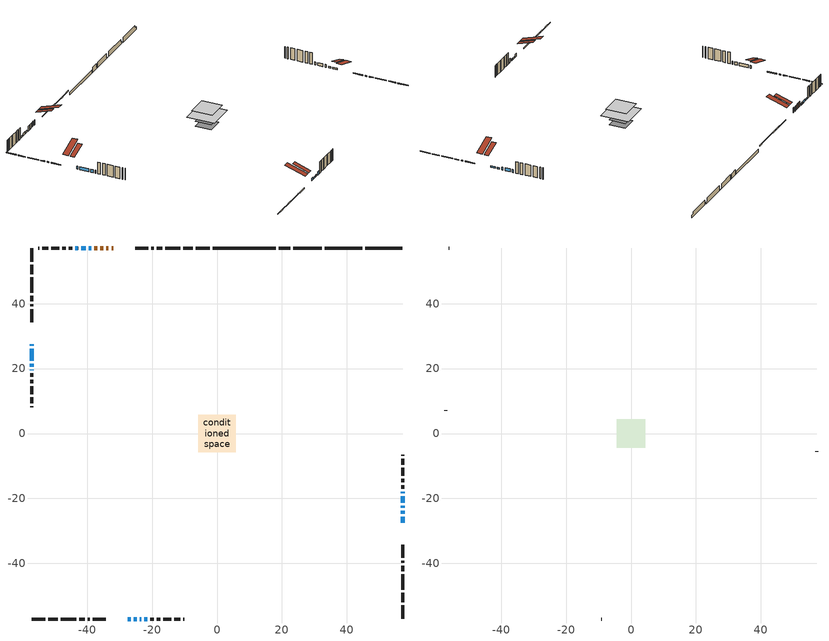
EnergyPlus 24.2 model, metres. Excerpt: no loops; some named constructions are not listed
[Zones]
conditioned space
 floor adiabatic (Floor2 construction): -3.38,-3.38 -3.38,3.38 3.38,3.38 3.38,-3.38 z1.03
 floor adiabatic (AdiabaticFloorConstruction): -5.75,-5.75 -5.75,5.75 5.75,5.75 5.75,-5.75 z3.47
 floor foundation (Slab1 construction): -2.23,-2.23 -2.23,2.23 2.23,2.23 2.23,-2.23 z-1.1
 floor foundation (Slab1 construction 1): -2.24,-2.24 -2.24,2.24 2.24,2.24 2.24,-2.24 z-1.1
 floor foundation (Slab1 construction 2): -1.96,-1.96 -1.96,1.96 1.96,1.96 1.96,-1.96 z-1.1
 floor foundation (Slab1 construction 3): -1.23,-1.23 -1.23,1.23 1.23,1.23 1.23,-1.23 z-1.1
 floor foundation (Slab5 construction): -3.38,-3.38 -3.38,3.38 3.38,3.38 3.38,-3.38 z-1.07
 wall outside (RimJoist1 construction): -2.23,57.12 -6.52,57.12 / -57.12,-57.12 -52.84,-57.12 / -57.12,57.12 -57.12,52.84 / 57.12,-57.12 57.12,-52.84 z1.03:1.33
 wall outside (RimJoist2 construction): -7.44,57.12 -10.36,57.12 / -51.91,-57.12 -49,-57.12 / -57.12,51.91 -57.12,49 / 57.12,-51.91 57.12,-49 z1.03:1.33
 wall outside (RimJoist3 construction): -11.29,57.12 -16,57.12 / -48.07,-57.12 -43.35,-57.12 / -57.12,48.07 -57.12,43.35 / 57.12,-48.07 57.12,-43.35 z1.03:1.33
 wall outside (RimJoist5 construction): -16.93,57.12 -18.59,57.12 / -42.42,-57.12 -40.77,-57.12 / -57.12,42.42 -57.12,40.77 / 57.12,-42.42 57.12,-40.77 z1.03:1.33
 wall outside (RimJoist6 construction): -19.52,57.12 -20.24,57.12 / -39.84,-57.12 -39.12,-57.12 / -57.12,39.84 -57.12,39.12 / 57.12,-39.84 57.12,-39.12 z1.03:1.33
 wall outside (RimJoist7 construction): -21.17,57.12 -25.13,57.12 / -38.19,-57.12 -34.22,-57.12 / -57.12,38.19 -57.12,34.22 / 57.12,-38.19 57.12,-34.22 z1.03:1.33
 wall outside (AdiabaticWallConstruction 1): -31.92,57.12 -32.49,57.12 / -33.41,57.12 -34.05,57.12 / -34.98,57.12 -35.98,57.12 / -36.91,57.12 -37.76,57.12 z1.03:3.06
 wall outside (AdiabaticWallConstruction): -57.12,27.44 -57.12,26.98 / -27.44,-57.12 -26.52,-57.12 / -57.12,26.05 -57.12,22.46 / -57.12,21.53 -57.12,20.5 / -57.12,19.58 -57.12,19.42 / 57.12,-22.84 57.12,-22.26 / 57.12,-21.34 57.12,-19.3 / 57.12,-18.38 57.12,-17.88 z1.03:2.25; -38.68,57.12 -39.55,57.12 / -42.8,57.12 -43.72,57.12 z1.03:1.79; -40.48,57.12 -41.88,57.12 z1.03:2.05; 57.12,-27.44 57.12,-25.61 / 57.12,-24.68 57.12,-23.76 / -25.59,-57.12 -24.68,-57.12 z1.03:1.64; -23.75,-57.12 -23.29,-57.12 z1.03:1.95; -22.36,-57.12 -21.45,-57.12 z1.03:2.56
 wall outside (Wall1 construction): -44.65,57.12 -45.67,57.12 / -20.52,-57.12 -19.49,-57.12 / -57.12,18.49 -57.12,17.47 / 57.12,-16.95 57.12,-15.93 z1.03:5.91
 wall outside (Wall2 construction): -46.6,57.12 -47.7,57.12 / -18.57,-57.12 -17.47,-57.12 / -57.12,16.54 -57.12,15.44 / 57.12,-15 57.12,-13.9 z1.03:5.91
 wall outside (Wall3 construction): -48.63,57.12 -51.03,57.12 / -16.54,-57.12 -14.14,-57.12 / -57.12,14.51 -57.12,12.11 / 57.12,-12.97 57.12,-10.57 z1.03:5.91
 wall outside (Wall4 construction): -51.96,57.12 -53.83,57.12 / -13.21,-57.12 -11.34,-57.12 / -57.12,11.18 -57.12,9.31 / 57.12,-9.64 57.12,-7.77 z1.03:5.91
 wall outside (Wall5 construction): -54.76,57.12 -55.11,57.12 / -10.41,-57.12 -10.06,-57.12 / -57.12,8.38 -57.12,8.03 / 57.12,-6.84 57.12,-6.49 z1.03:5.91
 wall foundation (FoundationWall1 construction): 45.69,57.12,-1.1 45.69,57.12,1.03 55.98,57.12,1.03 55.98,57.12,0.05 57.12,57.12,0.05 57.12,57.12,-1.1
 wall foundation (FoundationWall2 construction): 33.18,57.12,-1.1 33.18,57.12,1.03 43.6,57.12,1.03 43.6,57.12,-0.41 44.76,57.12,-0.41 44.76,57.12,-1.1
 wall foundation (FoundationWall3 construction): 23.41,57.12,-1.1 23.41,57.12,1.03 31.13,57.12,1.03 31.13,57.12,-1 32.25,57.12,-1 32.25,57.12,-1.1
 wall foundation (FoundationWall4 construction): 18.98,57.12,-1.1 18.98,57.12,1.03 22.13,57.12,1.03 22.13,57.12,-0.96 22.48,57.12,-0.96 22.48,57.12,-1.1
 wall foundation (FoundationWall5 construction): 18.05,57.12 -1.31,57.12 z-1.07:0.13
 window (WindowConstruction 8): -57.12,27.44 -57.12,26.98 z1.03:2.25
 window (WindowConstruction 6): -38.69,57.12 -39.55,57.12 z1.03:1.79
 window (WindowConstruction 7): -40.48,57.12 -41.87,57.12 z1.03:2.04
 window (WindowConstruction 11): 57.12,-27.44 57.12,-25.61 z1.03:1.64
 window (WindowConstruction 12): 57.12,-24.68 57.12,-23.76 z1.03:1.64
 window (WindowConstruction 13): -27.44,-57.12 -26.52,-57.12 z1.03:2.25
 window (WindowConstruction 14): -25.59,-57.12 -24.68,-57.12 z1.03:1.64
 window (WindowConstruction 15): -42.8,57.12 -43.72,57.12 z1.03:1.79
 window (WindowConstruction): -57.12,26.05 -57.12,22.46 z1.03:2.25
 window (WindowConstruction 1): -57.12,21.53 -57.12,20.5 z1.03:2.25
 window (WindowConstruction 2): -57.12,19.57 -57.12,19.42 z1.03:2.25
 window (WindowConstruction 9): -23.75,-57.12 -23.29,-57.12 z1.03:1.94
 window (WindowConstruction 3): 57.12,-22.84 57.12,-22.26 z1.03:2.25
 window (WindowConstruction 4): 57.12,-21.34 57.12,-19.31 z1.03:2.25
 window (WindowConstruction 5): 57.12,-18.38 57.12,-17.88 z1.03:2.25
 window (WindowConstruction 10): -22.36,-57.12 -21.45,-57.12 z1.03:2.55
 door (Door): -31.92,57.12 -32.49,57.12 z1.03:3.06
 door (Door 1): -33.41,57.12 -34.05,57.12 z1.03:3.06
 door (Door 2): -34.98,57.12 -35.98,57.12 z1.03:3.06
 door (Door 3): -36.91,57.12 -37.76,57.12 z1.03:3.06
 ceiling adiabatic (AdiabaticFloorConstruction): 5.75,-5.75 5.75,5.75 -5.75,5.75 -5.75,-5.75 z3.47
 roof outside (Roof2 construction): -30.99,57.12,5.91 -30.99,50.42,8.14 -29.23,50.42,8.14 -29.23,57.12,5.91; -28.37,-57.12,5.91 -28.37,-50.42,8.14 -30.13,-50.42,8.14 -30.13,-57.12,5.91; -57.12,28.37,5.91 -50.42,28.37,8.14 -50.42,30.13,8.14 -57.12,30.13,5.91; 57.12,-28.37,5.91 50.42,-28.37,8.14 50.42,-30.13,8.14 57.12,-30.13,5.91
attic - vented
 floor to conditioned space (Floor1 construction Reversed): -4.35,-4.35 -4.35,4.35 4.35,4.35 4.35,-4.35 z5.91
 wall outside (Wall6 construction): -56.04,57.12 -56.19,57.12 / -9.13,-57.12 -8.97,-57.12 / -57.12,7.1 -57.12,6.95 / 57.12,-5.56 57.12,-5.41 z1.03:5.91
 roof outside (Roof1 construction): -28.3,57.12,5.91 -28.3,48.65,8.73 -26.06,48.65,8.73 -26.06,57.12,5.91; -31.06,-57.12,5.91 -31.06,-48.65,8.73 -33.29,-48.65,8.73 -33.29,-57.12,5.91; -57.12,31.06,5.91 -48.65,31.06,8.73 -48.65,33.29,8.73 -57.12,33.29,5.91; 57.12,-31.06,5.91 48.65,-31.06,8.73 48.65,-33.29,8.73 57.12,-33.29,5.91
[Schedule:Day:Interval]
general water use schedule day: No, 01:00, 0.315068, 03:00, 0.287671, 04:00, 0.342466, 05:00, 0.369863, 06:00, 0.520548, 07:00, 0.60274, 08:00, 0.534247, 10:00, 0.506849, 11:00, 0.465753, 14:00, 0.479452, 15:00, 0.534247, 16:00, 0.589041, 17:00, 0.69863, 18:00, 0.876712, 19:00, 0.890411, 20:00, 0.986301, 21:00, 1, 22:00, 0.863014, 23:00, 0.616438, 24:00, 0.465753
general water use schedule default day; clothes dryer exhaust 0 schedule default day; cooling season schedule day; cooling season schedule day 2; cooling season schedule default day; exterior lighting schedule default day; natural vent schedule default day: No, 24:00, 0
clothes dryer exhaust 0 schedule day: No, 01:00, 0.123457, 02:00, 0.0740741, 03:00, 0.0493827, 04:00, 0.0246914, 05:00, 0.0493827, 06:00, 0.0740741, 07:00, 0.197531, 08:00, 0.395062, 09:00, 0.592593, 10:00, 0.839506, 11:00, 0.962963, 12:00, 1, 13:00, 0.91358, 14:00, 0.82716, 15:00, 0.716049, 16:00, 0.753086, 17:00, 0.679012, 18:00, 0.666667, 20:00, 0.62963, 21:00, 0.641975, 22:00, 0.666667, 23:00, 0.54321, 24:00, 0.296296
cooling season schedule day 1: No, 24:00, 1
exterior lighting schedule day: No, 01:00, 0.566667, 03:00, 0.524167, 05:00, 0.495833, 06:00, 0.5525, 07:00, 0.623333, 08:00, 0.580833, 09:00, 0.439167, 10:00, 0.354167, 12:00, 0.34, 13:00, 0.354167, 14:00, 0.396667, 15:00, 0.425, 16:00, 0.495833, 17:00, 0.623333, 18:00, 0.793333, 19:00, 0.906667, 20:00, 0.963333, 21:00, 0.991667, 22:00, 0.920833, 23:00, 0.793333, 24:00, 0.665833
exterior lighting schedule day 1: No, 01:00, 0.528571, 03:00, 0.488929, 05:00, 0.4625, 06:00, 0.515357, 07:00, 0.581429, 08:00, 0.541786, 09:00, 0.409643, 10:00, 0.330357, 12:00, 0.317143, 13:00, 0.330357, 14:00, 0.37, 15:00, 0.396429, 16:00, 0.4625, 17:00, 0.581429, 18:00, 0.74, 19:00, 0.845714, 20:00, 0.898571, 21:00, 0.925, 22:00, 0.858929, 23:00, 0.74, 24:00, 0.621071
exterior lighting schedule day 10: No, 01:00, 0.552381, 03:00, 0.510952, 05:00, 0.483333, 06:00, 0.538571, 07:00, 0.607619, 08:00, 0.56619, 09:00, 0.428095, 10:00, 0.345238, 12:00, 0.331429, 13:00, 0.345238, 14:00, 0.386667, 15:00, 0.414286, 16:00, 0.483333, 17:00, 0.607619, 18:00, 0.773333, 19:00, 0.88381, 20:00, 0.939048, 21:00, 0.966667, 22:00, 0.897619, 23:00, 0.773333, 24:00, 0.649048
exterior lighting schedule day 11: No, 01:00, 0.571429, 03:00, 0.528571, 05:00, 0.5, 06:00, 0.557143, 07:00, 0.628571, 08:00, 0.585714, 09:00, 0.442857, 10:00, 0.357143, 12:00, 0.342857, 13:00, 0.357143, 14:00, 0.4, 15:00, 0.428571, 16:00, 0.5, 17:00, 0.628571, 18:00, 0.8, 19:00, 0.914286, 20:00, 0.971429, 21:00, 1, 22:00, 0.928571, 23:00, 0.8, 24:00, 0.671429
exterior lighting schedule day 2: No, 01:00, 0.485714, 03:00, 0.449286, 05:00, 0.425, 06:00, 0.473571, 07:00, 0.534286, 08:00, 0.497857, 09:00, 0.376429, 10:00, 0.303571, 12:00, 0.291429, 13:00, 0.303571, 14:00, 0.34, 15:00, 0.364286, 16:00, 0.425, 17:00, 0.534286, 18:00, 0.68, 19:00, 0.777143, 20:00, 0.825714, 21:00, 0.85, 22:00, 0.789286, 23:00, 0.68, 24:00, 0.570714
exterior lighting schedule day 3: No, 01:00, 0.442857, 03:00, 0.409643, 05:00, 0.3875, 06:00, 0.431786, 07:00, 0.487143, 08:00, 0.453929, 09:00, 0.343214, 10:00, 0.276786, 12:00, 0.265714, 13:00, 0.276786, 14:00, 0.31, 15:00, 0.332143, 16:00, 0.3875, 17:00, 0.487143, 18:00, 0.62, 19:00, 0.708571, 20:00, 0.752857, 21:00, 0.775, 22:00, 0.719643, 23:00, 0.62, 24:00, 0.520357
exterior lighting schedule day 4: No, 01:00, 0.4, 03:00, 0.37, 05:00, 0.35, 06:00, 0.39, 07:00, 0.44, 08:00, 0.41, 09:00, 0.31, 10:00, 0.25, 12:00, 0.24, 13:00, 0.25, 14:00, 0.28, 15:00, 0.3, 16:00, 0.35, 17:00, 0.44, 18:00, 0.56, 19:00, 0.64, 20:00, 0.68, 21:00, 0.7, 22:00, 0.65, 23:00, 0.56, 24:00, 0.47
exterior lighting schedule day 5: No, 01:00, 0.380952, 03:00, 0.352381, 05:00, 0.333333, 06:00, 0.371429, 07:00, 0.419048, 08:00, 0.390476, 09:00, 0.295238, 10:00, 0.238095, 12:00, 0.228571, 13:00, 0.238095, 14:00, 0.266667, 15:00, 0.285714, 16:00, 0.333333, 17:00, 0.419048, 18:00, 0.533333, 19:00, 0.609524, 20:00, 0.647619, 21:00, 0.666667, 22:00, 0.619048, 23:00, 0.533333, 24:00, 0.447619
exterior lighting schedule day 6: No, 01:00, 0.390476, 03:00, 0.36119, 05:00, 0.341667, 06:00, 0.380714, 07:00, 0.429524, 08:00, 0.400238, 09:00, 0.302619, 10:00, 0.244048, 12:00, 0.234286, 13:00, 0.244048, 14:00, 0.273333, 15:00, 0.292857, 16:00, 0.341667, 17:00, 0.429524, 18:00, 0.546667, 19:00, 0.624762, 20:00, 0.66381, 21:00, 0.683333, 22:00, 0.634524, 23:00, 0.546667, 24:00, 0.45881
exterior lighting schedule day 7: No, 01:00, 0.419048, 03:00, 0.387619, 05:00, 0.366667, 06:00, 0.408571, 07:00, 0.460952, 08:00, 0.429524, 09:00, 0.324762, 10:00, 0.261905, 12:00, 0.251429, 13:00, 0.261905, 14:00, 0.293333, 15:00, 0.314286, 16:00, 0.366667, 17:00, 0.460952, 18:00, 0.586667, 19:00, 0.670476, 20:00, 0.712381, 21:00, 0.733333, 22:00, 0.680952, 23:00, 0.586667, 24:00, 0.492381
exterior lighting schedule day 8: No, 01:00, 0.466667, 03:00, 0.431667, 05:00, 0.408333, 06:00, 0.455, 07:00, 0.513333, 08:00, 0.478333, 09:00, 0.361667, 10:00, 0.291667, 12:00, 0.28, 13:00, 0.291667, 14:00, 0.326667, 15:00, 0.35, 16:00, 0.408333, 17:00, 0.513333, 18:00, 0.653333, 19:00, 0.746667, 20:00, 0.793333, 21:00, 0.816667, 22:00, 0.758333, 23:00, 0.653333, 24:00, 0.548333
exterior lighting schedule day 9: No, 01:00, 0.509524, 03:00, 0.47131, 05:00, 0.445833, 06:00, 0.496786, 07:00, 0.560476, 08:00, 0.522262, 09:00, 0.394881, 10:00, 0.318452, 12:00, 0.305714, 13:00, 0.318452, 14:00, 0.356667, 15:00, 0.382143, 16:00, 0.445833, 17:00, 0.560476, 18:00, 0.713333, 19:00, 0.815238, 20:00, 0.86619, 21:00, 0.891667, 22:00, 0.827976, 23:00, 0.713333, 24:00, 0.59869
[Schedule:Week:Daily]
general water use schedule Week Rule - Jan1-Dec31: general water use schedule day, general water use schedule day, general water use schedule day, general water use schedule day, general water use schedule day, general water use schedule day, general water use schedule day, general water use schedule default day, general water use schedule default day, general water use schedule default day, general water use schedule default day, general water use schedule default day
clothes dryer exhaust 0 schedule Week Rule - Jan1-Dec31: clothes dryer exhaust 0 schedule day, clothes dryer exhaust 0 schedule day, clothes dryer exhaust 0 schedule day, clothes dryer exhaust 0 schedule day, clothes dryer exhaust 0 schedule day, clothes dryer exhaust 0 schedule day, clothes dryer exhaust 0 schedule day, clothes dryer exhaust 0 schedule default day, clothes dryer exhaust 0 schedule default day, clothes dryer exhaust 0 schedule default day, clothes dryer exhaust 0 schedule default day, clothes dryer exhaust 0 schedule default day
cooling season schedule Week Rule - Jan1-May26: cooling season schedule day, cooling season schedule day, cooling season schedule day, cooling season schedule day, cooling season schedule day, cooling season schedule day, cooling season schedule day, cooling season schedule default day, cooling season schedule default day, cooling season schedule default day, cooling season schedule default day, cooling season schedule default day
cooling season schedule Week Rule - May27-Jun2: cooling season schedule day, cooling season schedule day, cooling season schedule day, cooling season schedule day, cooling season schedule day, cooling season schedule day 1, cooling season schedule day 1, cooling season schedule default day, cooling season schedule default day, cooling season schedule default day, cooling season schedule default day, cooling season schedule default day
cooling season schedule Week Rule - Jun3-Sep29: cooling season schedule day 1, cooling season schedule day 1, cooling season schedule day 1, cooling season schedule day 1, cooling season schedule day 1, cooling season schedule day 1, cooling season schedule day 1, cooling season schedule default day, cooling season schedule default day, cooling season schedule default day, cooling season schedule default day, cooling season schedule default day
cooling season schedule Week Rule - Sep30-Oct6: cooling season schedule day 1, cooling season schedule day 2, cooling season schedule day 2, cooling season schedule day 2, cooling season schedule day 2, cooling season schedule day 2, cooling season schedule day 2, cooling season schedule default day, cooling season schedule default day, cooling season schedule default day, cooling season schedule default day, cooling season schedule default day
cooling season schedule Week Rule - Oct7-Dec31: cooling season schedule day 2, cooling season schedule day 2, cooling season schedule day 2, cooling season schedule day 2, cooling season schedule day 2, cooling season schedule day 2, cooling season schedule day 2, cooling season schedule default day, cooling season schedule default day, cooling season schedule default day, cooling season schedule default day, cooling season schedule default day
exterior lighting schedule Week Rule - Jan1-Jan27: exterior lighting schedule day, exterior lighting schedule day, exterior lighting schedule day, exterior lighting schedule day, exterior lighting schedule day, exterior lighting schedule day, exterior lighting schedule day, exterior lighting schedule default day, exterior lighting schedule default day, exterior lighting schedule default day, exterior lighting schedule default day, exterior lighting schedule default day
exterior lighting schedule Week Rule - Jan28-Feb3: exterior lighting schedule day, exterior lighting schedule day, exterior lighting schedule day, exterior lighting schedule day, exterior lighting schedule day 1, exterior lighting schedule day 1, exterior lighting schedule day 1, exterior lighting schedule default day, exterior lighting schedule default day, exterior lighting schedule default day, exterior lighting schedule default day, exterior lighting schedule default day
exterior lighting schedule Week Rule - Feb4-Feb24: exterior lighting schedule day 1, exterior lighting schedule day 1, exterior lighting schedule day 1, exterior lighting schedule day 1, exterior lighting schedule day 1, exterior lighting schedule day 1, exterior lighting schedule day 1, exterior lighting schedule default day, exterior lighting schedule default day, exterior lighting schedule default day, exterior lighting schedule default day, exterior lighting schedule default day
exterior lighting schedule Week Rule - Feb25-Mar3: exterior lighting schedule day 1, exterior lighting schedule day 1, exterior lighting schedule day 1, exterior lighting schedule day 1, exterior lighting schedule day 2, exterior lighting schedule day 2, exterior lighting schedule day 2, exterior lighting schedule default day, exterior lighting schedule default day, exterior lighting schedule default day, exterior lighting schedule default day, exterior lighting schedule default day
exterior lighting schedule Week Rule - Mar4-Mar31: exterior lighting schedule day 2, exterior lighting schedule day 2, exterior lighting schedule day 2, exterior lighting schedule day 2, exterior lighting schedule day 2, exterior lighting schedule day 2, exterior lighting schedule day 2, exterior lighting schedule default day, exterior lighting schedule default day, exterior lighting schedule default day, exterior lighting schedule default day, exterior lighting schedule default day
exterior lighting schedule Week Rule - Apr1-Apr28: exterior lighting schedule day 3, exterior lighting schedule day 3, exterior lighting schedule day 3, exterior lighting schedule day 3, exterior lighting schedule day 3, exterior lighting schedule day 3, exterior lighting schedule day 3, exterior lighting schedule default day, exterior lighting schedule default day, exterior lighting schedule default day, exterior lighting schedule default day, exterior lighting schedule default day
exterior lighting schedule Week Rule - Apr29-May5: exterior lighting schedule day 3, exterior lighting schedule day 3, exterior lighting schedule day 4, exterior lighting schedule day 4, exterior lighting schedule day 4, exterior lighting schedule day 4, exterior lighting schedule day 4, exterior lighting schedule default day, exterior lighting schedule default day, exterior lighting schedule default day, exterior lighting schedule default day, exterior lighting schedule default day
exterior lighting schedule Week Rule - May6-May26: exterior lighting schedule day 4, exterior lighting schedule day 4, exterior lighting schedule day 4, exterior lighting schedule day 4, exterior lighting schedule day 4, exterior lighting schedule day 4, exterior lighting schedule day 4, exterior lighting schedule default day, exterior lighting schedule default day, exterior lighting schedule default day, exterior lighting schedule default day, exterior lighting schedule default day
exterior lighting schedule Week Rule - May27-Jun2: exterior lighting schedule day 4, exterior lighting schedule day 4, exterior lighting schedule day 4, exterior lighting schedule day 4, exterior lighting schedule day 4, exterior lighting schedule day 5, exterior lighting schedule day 5, exterior lighting schedule default day, exterior lighting schedule default day, exterior lighting schedule default day, exterior lighting schedule default day, exterior lighting schedule default day
exterior lighting schedule Week Rule - Jun3-Jun30: exterior lighting schedule day 5, exterior lighting schedule day 5, exterior lighting schedule day 5, exterior lighting schedule day 5, exterior lighting schedule day 5, exterior lighting schedule day 5, exterior lighting schedule day 5, exterior lighting schedule default day, exterior lighting schedule default day, exterior lighting schedule default day, exterior lighting schedule default day, exterior lighting schedule default day
exterior lighting schedule Week Rule - Jul1-Jul28: exterior lighting schedule day 6, exterior lighting schedule day 6, exterior lighting schedule day 6, exterior lighting schedule day 6, exterior lighting schedule day 6, exterior lighting schedule day 6, exterior lighting schedule day 6, exterior lighting schedule default day, exterior lighting schedule default day, exterior lighting schedule default day, exterior lighting schedule default day, exterior lighting schedule default day
exterior lighting schedule Week Rule - Jul29-Aug4: exterior lighting schedule day 6, exterior lighting schedule day 6, exterior lighting schedule day 6, exterior lighting schedule day 7, exterior lighting schedule day 7, exterior lighting schedule day 7, exterior lighting schedule day 7, exterior lighting schedule default day, exterior lighting schedule default day, exterior lighting schedule default day, exterior lighting schedule default day, exterior lighting schedule default day
exterior lighting schedule Week Rule - Aug5-Aug25: exterior lighting schedule day 7, exterior lighting schedule day 7, exterior lighting schedule day 7, exterior lighting schedule day 7, exterior lighting schedule day 7, exterior lighting schedule day 7, exterior lighting schedule day 7, exterior lighting schedule default day, exterior lighting schedule default day, exterior lighting schedule default day, exterior lighting schedule default day, exterior lighting schedule default day
exterior lighting schedule Week Rule - Aug26-Sep1: exterior lighting schedule day 7, exterior lighting schedule day 7, exterior lighting schedule day 7, exterior lighting schedule day 7, exterior lighting schedule day 7, exterior lighting schedule day 7, exterior lighting schedule day 8, exterior lighting schedule default day, exterior lighting schedule default day, exterior lighting schedule default day, exterior lighting schedule default day, exterior lighting schedule default day
exterior lighting schedule Week Rule - Sep2-Sep29: exterior lighting schedule day 8, exterior lighting schedule day 8, exterior lighting schedule day 8, exterior lighting schedule day 8, exterior lighting schedule day 8, exterior lighting schedule day 8, exterior lighting schedule day 8, exterior lighting schedule default day, exterior lighting schedule default day, exterior lighting schedule default day, exterior lighting schedule default day, exterior lighting schedule default day
exterior lighting schedule Week Rule - Sep30-Oct6: exterior lighting schedule day 8, exterior lighting schedule day 9, exterior lighting schedule day 9, exterior lighting schedule day 9, exterior lighting schedule day 9, exterior lighting schedule day 9, exterior lighting schedule day 9, exterior lighting schedule default day, exterior lighting schedule default day, exterior lighting schedule default day, exterior lighting schedule default day, exterior lighting schedule default day
exterior lighting schedule Week Rule - Oct7-Oct27: exterior lighting schedule day 9, exterior lighting schedule day 9, exterior lighting schedule day 9, exterior lighting schedule day 9, exterior lighting schedule day 9, exterior lighting schedule day 9, exterior lighting schedule day 9, exterior lighting schedule default day, exterior lighting schedule default day, exterior lighting schedule default day, exterior lighting schedule default day, exterior lighting schedule default day
exterior lighting schedule Week Rule - Oct28-Nov3: exterior lighting schedule day 9, exterior lighting schedule day 9, exterior lighting schedule day 9, exterior lighting schedule day 9, exterior lighting schedule day 10, exterior lighting schedule day 10, exterior lighting schedule day 10, exterior lighting schedule default day, exterior lighting schedule default day, exterior lighting schedule default day, exterior lighting schedule default day, exterior lighting schedule default day
exterior lighting schedule Week Rule - Nov4-Nov24: exterior lighting schedule day 10, exterior lighting schedule day 10, exterior lighting schedule day 10, exterior lighting schedule day 10, exterior lighting schedule day 10, exterior lighting schedule day 10, exterior lighting schedule day 10, exterior lighting schedule default day, exterior lighting schedule default day, exterior lighting schedule default day, exterior lighting schedule default day, exterior lighting schedule default day
exterior lighting schedule Week Rule - Nov25-Dec1: exterior lighting schedule day 10, exterior lighting schedule day 10, exterior lighting schedule day 10, exterior lighting schedule day 10, exterior lighting schedule day 10, exterior lighting schedule day 10, exterior lighting schedule day 11, exterior lighting schedule default day, exterior lighting schedule default day, exterior lighting schedule default day, exterior lighting schedule default day, exterior lighting schedule default day
exterior lighting schedule Week Rule - Dec2-Dec31: exterior lighting schedule day 11, exterior lighting schedule day 11, exterior lighting schedule day 11, exterior lighting schedule day 11, exterior lighting schedule day 11, exterior lighting schedule day 11, exterior lighting schedule day 11, exterior lighting schedule default day, exterior lighting schedule default day, exterior lighting schedule default day, exterior lighting schedule default day, exterior lighting schedule default day
natural vent schedule Week Rule - Jan1-Dec31: natural vent schedule default day, natural vent schedule default day, natural vent schedule default day, natural vent schedule default day, natural vent schedule default day, natural vent schedule default day, natural vent schedule default day, natural vent schedule default day, natural vent schedule default day, natural vent schedule default day, natural vent schedule default day, natural vent schedule default day
[Schedule:Year]
clothes dryer exhaust 0 schedule: clothes dryer exhaust 0 schedule Week Rule - Jan1-Dec31, 1, 1, 12, 31
cooling season schedule: cooling season schedule Week Rule - Jan1-May26, 1, 1, 5, 26, cooling season schedule Week Rule - May27-Jun2, 5, 27, 6, 2, cooling season schedule Week Rule - Jun3-Sep29, 6, 3, 9, 29, cooling season schedule Week Rule - Sep30-Oct6, 9, 30, 10, 6, cooling season schedule Week Rule - Oct7-Dec31, 10, 7, 12, 31
natural vent schedule: natural vent schedule Week Rule - Jan1-Dec31, 1, 1, 12, 31
